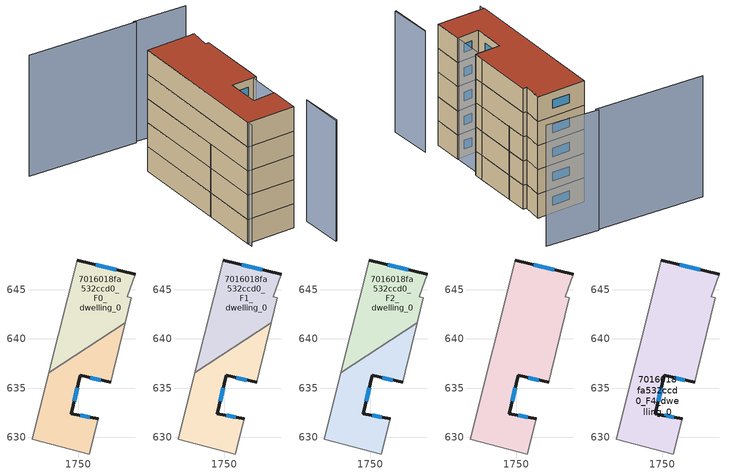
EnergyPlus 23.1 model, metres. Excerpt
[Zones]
7016018fa532ccd0_F0_dwelling_0
 floor ground (EU_floor_Construction): 1755.78,646.57 1754.98,644.27 1755.38,644.17 1754.77,641.64 1747.03,636.55 1749.88,648 z0
 wall outside (EU_wall_Construction): 1755.78,646.57 1749.88,648 z0:3
 wall adiabatic (EU_wall_Construction): 1754.77,641.64 1755.38,644.17 1754.98,644.27 1755.78,646.57 / 1749.88,648 1747.03,636.55 z0:3
 wall to 7016018fa532ccd0_F0_dwelling_1 (EU_wall_Construction): 1747.02,636.55 1754.77,641.64 z0:3
 window (EU_Window_Construction): 1753.87,647.04 1751.79,647.54 z0.97:2.03
7016018fa532ccd0_F0_dwelling_1
 floor ground (EU_floor_Construction): 1754.77,641.64 1753.55,636.64 1753.31,635.57 1750.21,636.28 1749.31,632.39 1752.03,631.89 1751.13,628.3 1745.34,629.81 1747.03,636.55 z0
 wall outside (EU_wall_Construction): 1752.03,631.89 1749.31,632.39 1750.21,636.28 1753.31,635.57 z0:3
 wall adiabatic (EU_wall_Construction): 1747.03,636.55 1745.34,629.81 1751.13,628.3 1752.03,631.89 / 1753.31,635.57 1753.55,636.64 1754.77,641.64 z0:3
 window (EU_Window_Construction): 1749.6,633.65 1749.92,635.02 / 1751.15,632.05 1750.19,632.23 / 1751.21,636.05 1752.3,635.8 z0.97:2.03
7016018fa532ccd0_F1_dwelling_0
 floor to 7016018fa532ccd0_F0_dwelling_0 (EU_floor_Construction): 1755.78,646.57 1754.98,644.27 1755.38,644.17 1754.77,641.64 1747.02,636.55 1749.88,648 z3
 wall outside (EU_wall_Construction): 1755.78,646.57 1749.88,648 z3:6
 wall adiabatic (EU_wall_Construction): 1754.77,641.64 1755.38,644.17 1754.98,644.27 1755.78,646.57 / 1749.88,648 1747.03,636.55 z3:6
 wall to 7016018fa532ccd0_F1_dwelling_1 (EU_wall_Construction): 1747.02,636.55 1754.77,641.64 z3:6
 window (EU_Window_Construction): 1753.87,647.04 1751.79,647.54 z3.97:5.03
7016018fa532ccd0_F1_dwelling_1
 floor to 7016018fa532ccd0_F0_dwelling_1 (EU_floor_Construction): 1754.77,641.64 1753.55,636.64 1753.31,635.57 1750.21,636.28 1749.31,632.39 1752.03,631.89 1751.13,628.3 1745.34,629.81 1747.02,636.55 z3
 wall outside (EU_wall_Construction): 1752.03,631.89 1749.31,632.39 1750.21,636.28 1753.31,635.57 z3:6
 wall adiabatic (EU_wall_Construction): 1747.03,636.55 1745.34,629.81 1751.13,628.3 1752.03,631.89 / 1753.31,635.57 1753.55,636.64 1754.77,641.64 z3:6
 window (EU_Window_Construction): 1749.6,633.65 1749.92,635.02 / 1751.15,632.05 1750.19,632.23 / 1751.21,636.05 1752.3,635.8 z3.97:5.03
7016018fa532ccd0_F2_dwelling_0
 floor to 7016018fa532ccd0_F1_dwelling_0 (EU_floor_Construction): 1755.78,646.57 1754.98,644.27 1755.38,644.17 1754.77,641.64 1747.02,636.55 1749.88,648 z6
 wall outside (EU_wall_Construction): 1755.78,646.57 1749.88,648 z6:9
 wall adiabatic (EU_wall_Construction): 1754.77,641.64 1755.38,644.17 1754.98,644.27 1755.78,646.57 / 1749.88,648 1747.03,636.55 z6:9
 wall to 7016018fa532ccd0_F2_dwelling_1 (EU_wall_Construction): 1747.02,636.55 1754.77,641.64 z6:9
 window (EU_Window_Construction): 1753.87,647.04 1751.79,647.54 z6.97:8.03
7016018fa532ccd0_F2_dwelling_1
 floor to 7016018fa532ccd0_F1_dwelling_1 (EU_floor_Construction): 1754.77,641.64 1753.55,636.64 1753.31,635.57 1750.21,636.28 1749.31,632.39 1752.03,631.89 1751.13,628.3 1745.34,629.81 1747.02,636.55 z6
 wall outside (EU_wall_Construction): 1752.03,631.89 1749.31,632.39 1750.21,636.28 1753.31,635.57 z6:9
 wall adiabatic (EU_wall_Construction): 1747.03,636.55 1745.34,629.81 1751.13,628.3 1752.03,631.89 / 1753.31,635.57 1753.55,636.64 1754.77,641.64 z6:9
 window (EU_Window_Construction): 1749.6,633.65 1749.92,635.02 / 1751.15,632.05 1750.19,632.23 / 1751.21,636.05 1752.3,635.8 z6.97:8.03
7016018fa532ccd0_F3_dwelling_0
 floor to 7016018fa532ccd0_F2_dwelling_0 (EU_floor_Construction): 1755.78,646.57 1754.98,644.27 1755.38,644.17 1754.77,641.64 1747.03,636.55 1749.88,648 z9
 floor to 7016018fa532ccd0_F2_dwelling_1 (EU_floor_Construction): 1754.77,641.64 1753.55,636.64 1753.31,635.57 1750.21,636.28 1749.31,632.39 1752.03,631.89 1751.13,628.3 1745.34,629.81 1747.03,636.55 z9
 wall outside (EU_wall_Construction): 1752.03,631.89 1749.31,632.39 1750.21,636.28 1753.31,635.57 / 1755.78,646.57 1749.88,648 z9:12
 wall adiabatic (EU_wall_Construction): 1753.31,635.57 1753.55,636.64 1755.38,644.17 1754.98,644.27 1755.78,646.57 / 1749.88,648 1745.34,629.81 1751.13,628.3 1752.03,631.89 z9:12
 window (EU_Window_Construction): 1751.21,636.05 1752.3,635.8 / 1749.6,633.65 1749.92,635.02 / 1751.15,632.05 1750.19,632.23 / 1753.87,647.04 1751.79,647.54 z9.97:11.03
7016018fa532ccd0_F4_dwelling_0
 floor to 7016018fa532ccd0_F3_dwelling_0 (EU_floor_Construction): 1755.78,646.57 1754.98,644.27 1755.38,644.17 1753.55,636.64 1753.31,635.57 1750.21,636.28 1749.31,632.39 1752.03,631.89 1751.13,628.3 1745.34,629.81 1749.88,648 z12
 wall outside (EU_wall_Construction): 1752.03,631.89 1749.31,632.39 1750.21,636.28 1753.31,635.57 / 1755.78,646.57 1749.88,648 z12:15
 wall adiabatic (EU_wall_Construction): 1753.31,635.57 1753.55,636.64 1755.38,644.17 1754.98,644.27 1755.78,646.57 / 1749.88,648 1745.34,629.81 1751.13,628.3 1752.03,631.89 z12:15
 window (EU_Window_Construction): 1751.21,636.05 1752.3,635.8 / 1749.6,633.65 1749.92,635.02 / 1751.15,632.05 1750.19,632.23 / 1753.87,647.04 1751.79,647.54 z12.97:14.03
 roof outside (EU_roof_Construction): 1751.13,628.3 1752.03,631.89 1749.31,632.39 1750.21,636.28 1753.31,635.57 1753.55,636.64 1755.38,644.17 1754.98,644.27 1755.78,646.57 1749.88,648 1745.34,629.81 z15
shading: 1753.19,628.25 1752.16,623.07 / 1749.88,648 1745.28,629.16 / 1751.92,623.04 1753.09,628.21 / 1751.11,628.31 1755.56,646.63 / 1759.6,651.1 1753.4,653.18 / 1753.55,652.88 1740.71,656.85 z0:15
[Building]
EU S2 Campaign: North Axis=0; Terrain=City; Solar Distribution=FullExterior
[Site:Location]
Bologna: Latitude=44.5; Longitude=11.25; Time Zone=1; Elevation=37
[SizingPeriod:WeatherFileDays]
AnnualSizingPeriod: Begin Month=1; Begin Day of Month=1; End Month=12; End Day of Month=31; Day of Week for Start Day=Monday; Use Weather File Daylight Saving Period=No; Use Weather File Rain and Snow Indicators=No
[MATERIAL]
EU_InternalMass_Material: Roughness=MediumRough; Thickness=0.1; Conductivity=1; Density=1800; Specific Heat=900; Thermal Absorptance=0.9; Solar Absorptance=0.7; Visible Absorptance=0.7
[MATERIAL:NOMASS] Roughness=MediumRough; Thermal Absorptance=0.9; Solar Absorptance=0.7; Visible Absorptance=0.7
Name | Thermal Resistance
EU_wall_NoMass | 0.779417
EU_roof_NoMass | 0.435466
EU_floor_NoMass | 0.588222
[WINDOWMATERIAL:SIMPLEGLAZINGSYSTEM]
EU_Window_SimpleGlazing: UFactor=5.16242; Solar Heat Gain Coefficient=0.85; Visible Transmittance=0.85
[CONSTRUCTION]
EU_wall_Construction: EU_wall_NoMass
EU_roof_Construction: EU_roof_NoMass
EU_floor_Construction: EU_floor_NoMass
EU_Window_Construction: EU_Window_SimpleGlazing
EU_InternalMass_Construction: EU_InternalMass_Material
[ZONE] Type=1; Multiplier=1; Ceiling Height=autocalculate; Floor Area=autocalculate; Part of Total Floor Area=Yes
Name | Volume
7016018fa532ccd0_F0_dwelling_0 | 156.272
7016018fa532ccd0_F1_dwelling_0; 7016018fa532ccd0_F2_dwelling_0 | 156.271
7016018fa532ccd0_F3_dwelling_0 | 312.537
7016018fa532ccd0_F4_dwelling_0 | 312.538
7016018fa532ccd0_F0_dwelling_1; 7016018fa532ccd0_F1_dwelling_1; 7016018fa532ccd0_F2_dwelling_1 | 156.274
[INTERNALMASS] Construction=EU_InternalMass_Construction
Name | Zone or ZoneList | Surface Area
7016018fa532ccd0_F0_dwelling_0_EU_InternalMass | 7016018fa532ccd0_F0_dwelling_0 | 52.0905
7016018fa532ccd0_F0_dwelling_1_EU_InternalMass | 7016018fa532ccd0_F0_dwelling_1 | 52.0918
7016018fa532ccd0_F1_dwelling_0_EU_InternalMass | 7016018fa532ccd0_F1_dwelling_0 | 52.0905
7016018fa532ccd0_F1_dwelling_1_EU_InternalMass | 7016018fa532ccd0_F1_dwelling_1 | 52.0918
7016018fa532ccd0_F2_dwelling_0_EU_InternalMass | 7016018fa532ccd0_F2_dwelling_0 | 52.0905
7016018fa532ccd0_F2_dwelling_1_EU_InternalMass | 7016018fa532ccd0_F2_dwelling_1 | 52.0918
7016018fa532ccd0_F3_dwelling_0_EU_InternalMass | 7016018fa532ccd0_F3_dwelling_0 | 104.18
7016018fa532ccd0_F4_dwelling_0_EU_InternalMass | 7016018fa532ccd0_F4_dwelling_0 | 104.18
[OTHEREQUIPMENT] Fuel Type=Electricity; Design Level Calculation Method=Watts/Area; Power per Zone Floor Area=1; Fraction Latent=0; Fraction Radiant=0; Fraction Lost=0; Carbon Dioxide Generation Rate=0; EndUse Subcategory=EU_Step8_InternalGains
Name | Zone or ZoneList or Space or SpaceList | Schedule
EU_Step8_InternalGain_7016018fa532ccd0_F0_dwelling_0_f000 | 7016018fa532ccd0_F0_dwelling_0 | EU_Step8_GainSchedule_7016018fa532ccd0_F0_dwelling_0_f000
EU_Step8_InternalGain_7016018fa532ccd0_F0_dwelling_1_f000 | 7016018fa532ccd0_F0_dwelling_1 | EU_Step8_GainSchedule_7016018fa532ccd0_F0_dwelling_1_f000
EU_Step8_InternalGain_7016018fa532ccd0_F1_dwelling_0_f000 | 7016018fa532ccd0_F1_dwelling_0 | EU_Step8_GainSchedule_7016018fa532ccd0_F1_dwelling_0_f000
EU_Step8_InternalGain_7016018fa532ccd0_F1_dwelling_1_f000 | 7016018fa532ccd0_F1_dwelling_1 | EU_Step8_GainSchedule_7016018fa532ccd0_F1_dwelling_1_f000
EU_Step8_InternalGain_7016018fa532ccd0_F2_dwelling_0_f000 | 7016018fa532ccd0_F2_dwelling_0 | EU_Step8_GainSchedule_7016018fa532ccd0_F2_dwelling_0_f000
EU_Step8_InternalGain_7016018fa532ccd0_F2_dwelling_1_f000 | 7016018fa532ccd0_F2_dwelling_1 | EU_Step8_GainSchedule_7016018fa532ccd0_F2_dwelling_1_f000
EU_Step8_InternalGain_7016018fa532ccd0_F3_dwelling_0_f000 | 7016018fa532ccd0_F3_dwelling_0 | EU_Step8_GainSchedule_7016018fa532ccd0_F3_dwelling_0_f000
EU_Step8_InternalGain_7016018fa532ccd0_F4_dwelling_0_f000 | 7016018fa532ccd0_F4_dwelling_0 | EU_Step8_GainSchedule_7016018fa532ccd0_F4_dwelling_0_f000
[ZONEVENTILATION:DESIGNFLOWRATE] Schedule=EU_AlwaysOn; Design Flow Rate Calculation Method=AirChanges/Hour; Air Changes per Hour=0.712058; Ventilation Type=Natural; Fan Pressure Rise=0; Fan Total Efficiency=1; Constant Term Coefficient=1; Temperature Term Coefficient=0; Velocity Term Coefficient=0; Velocity Squared Term Coefficient=0; Minimum Indoor Temperature=-100; Maximum Indoor Temperature=100; Delta Temperature=-100; Minimum Outdoor Temperature=-100; Maximum Outdoor Temperature=100; Maximum Wind Speed=40
Name | Zone or ZoneList or Space or SpaceList
EU_ConstantAir_7016018fa532ccd0_F0_dwelling_0 | 7016018fa532ccd0_F0_dwelling_0
EU_ConstantAir_7016018fa532ccd0_F0_dwelling_1 | 7016018fa532ccd0_F0_dwelling_1
EU_ConstantAir_7016018fa532ccd0_F1_dwelling_0 | 7016018fa532ccd0_F1_dwelling_0
EU_ConstantAir_7016018fa532ccd0_F1_dwelling_1 | 7016018fa532ccd0_F1_dwelling_1
EU_ConstantAir_7016018fa532ccd0_F2_dwelling_0 | 7016018fa532ccd0_F2_dwelling_0
EU_ConstantAir_7016018fa532ccd0_F2_dwelling_1 | 7016018fa532ccd0_F2_dwelling_1
EU_ConstantAir_7016018fa532ccd0_F3_dwelling_0 | 7016018fa532ccd0_F3_dwelling_0
EU_ConstantAir_7016018fa532ccd0_F4_dwelling_0 | 7016018fa532ccd0_F4_dwelling_0
[HVACTEMPLATE:THERMOSTAT] Constant Heating Setpoint=20; Constant Cooling Setpoint=50
EU_HeatOnly_7016018fa532ccd0_F0_dwelling_0; EU_HeatOnly_7016018fa532ccd0_F0_dwelling_1; EU_HeatOnly_7016018fa532ccd0_F1_dwelling_0; EU_HeatOnly_7016018fa532ccd0_F1_dwelling_1; EU_HeatOnly_7016018fa532ccd0_F2_dwelling_0; EU_HeatOnly_7016018fa532ccd0_F2_dwelling_1; EU_HeatOnly_7016018fa532ccd0_F3_dwelling_0; EU_HeatOnly_7016018fa532ccd0_F4_dwelling_0
[HVACTEMPLATE:ZONE:IDEALLOADSAIRSYSTEM] System Availability Schedule=EU_AlwaysOn; Maximum Heating Supply Air Temperature=50; Minimum Cooling Supply Air Temperature=13; Maximum Heating Supply Air Humidity Ratio=0.0156; Minimum Cooling Supply Air Humidity Ratio=0.0077; Heating Limit=NoLimit; Cooling Limit=NoLimit; Heating Availability Schedule=EU_AlwaysOn; Cooling Availability Schedule=EU_CoolingOff; Dehumidification Control Type=ConstantSensibleHeatRatio; Cooling Sensible Heat Ratio=0.7; Dehumidification Setpoint=60; Humidification Control Type=None; Humidification Setpoint=30; Outdoor Air Method=None; Outdoor Air Flow Rate per Person=0.00944; Outdoor Air Flow Rate per Zone Floor Area=0; Outdoor Air Flow Rate per Zone=0; Demand Controlled Ventilation Type=None; Outdoor Air Economizer Type=NoEconomizer; Heat Recovery Type=None; Sensible Heat Recovery Effectiveness=0.7; Latent Heat Recovery Effectiveness=0.65
Name | Template Thermostat
7016018fa532ccd0_F0_dwelling_0 | EU_HeatOnly_7016018fa532ccd0_F0_dwelling_0
7016018fa532ccd0_F0_dwelling_1 | EU_HeatOnly_7016018fa532ccd0_F0_dwelling_1
7016018fa532ccd0_F1_dwelling_0 | EU_HeatOnly_7016018fa532ccd0_F1_dwelling_0
7016018fa532ccd0_F1_dwelling_1 | EU_HeatOnly_7016018fa532ccd0_F1_dwelling_1
7016018fa532ccd0_F2_dwelling_0 | EU_HeatOnly_7016018fa532ccd0_F2_dwelling_0
7016018fa532ccd0_F2_dwelling_1 | EU_HeatOnly_7016018fa532ccd0_F2_dwelling_1
7016018fa532ccd0_F3_dwelling_0 | EU_HeatOnly_7016018fa532ccd0_F3_dwelling_0
7016018fa532ccd0_F4_dwelling_0 | EU_HeatOnly_7016018fa532ccd0_F4_dwelling_0
[SIZING:ZONE] Zone Cooling Design Supply Air Temperature Input Method=SupplyAirTemperature; Zone Cooling Design Supply Air Temperature=13; Zone Heating Design Supply Air Temperature Input Method=SupplyAirTemperature; Zone Heating Design Supply Air Temperature=50; Zone Cooling Design Supply Air Humidity Ratio=0.008; Zone Heating Design Supply Air Humidity Ratio=0.008; Cooling Design Air Flow Method=DesignDay; Cooling Design Air Flow Rate=0; Cooling Minimum Air Flow per Zone Floor Area=0.000762; Cooling Minimum Air Flow=0; Cooling Minimum Air Flow Fraction=0.2; Heating Design Air Flow Method=DesignDay; Heating Design Air Flow Rate=0; Heating Maximum Air Flow per Zone Floor Area=0.002032; Heating Maximum Air Flow=0.141576; Heating Maximum Air Flow Fraction=0.3; Account for Dedicated Outdoor Air System=No; Dedicated Outdoor Air System Control Strategy=NeutralSupplyAir; Dedicated Outdoor Air Low Setpoint Temperature for Design=autosize; Dedicated Outdoor Air High Setpoint Temperature for Design=autosize; Zone Load Sizing Method=Sensible Load Only No Latent Load; Zone Latent Cooling Design Supply Air Humidity Ratio Input Method=HumidityRatioDifference; Zone Cooling Design Supply Air Humidity Ratio Difference=0.005; Zone Latent Heating Design Supply Air Humidity Ratio Input Method=HumidityRatioDifference; Zone Humidification Design Supply Air Humidity Ratio Difference=0.005
7016018fa532ccd0_F0_dwelling_0; 7016018fa532ccd0_F0_dwelling_1; 7016018fa532ccd0_F1_dwelling_0; 7016018fa532ccd0_F1_dwelling_1; 7016018fa532ccd0_F2_dwelling_0; 7016018fa532ccd0_F2_dwelling_1; 7016018fa532ccd0_F3_dwelling_0; 7016018fa532ccd0_F4_dwelling_0
[SCHEDULE:CONSTANT]
Name | Hourly Value
EU_AlwaysOn | 1
EU_CoolingOff | 0
[SCHEDULE:FILE] Column Number=1; Rows to Skip at Top=0; Number of Hours of Data=8760; Column Separator=Comma; Interpolate to Timestep=No; Minutes per Item=60; Adjust Schedule for Daylight Savings=Yes
Name | File
EU_Step8_GainSchedule_7016018fa532ccd0_F0_dwelling_0_f000 | ../../schedules/7016018fa532ccd0/7016018fa532ccd0_F0_dwelling_0_f000_gain.csv
EU_Step8_GainSchedule_7016018fa532ccd0_F0_dwelling_1_f000 | ../../schedules/7016018fa532ccd0/7016018fa532ccd0_F0_dwelling_1_f000_gain.csv
EU_Step8_GainSchedule_7016018fa532ccd0_F1_dwelling_0_f000 | ../../schedules/7016018fa532ccd0/7016018fa532ccd0_F1_dwelling_0_f000_gain.csv
EU_Step8_GainSchedule_7016018fa532ccd0_F1_dwelling_1_f000 | ../../schedules/7016018fa532ccd0/7016018fa532ccd0_F1_dwelling_1_f000_gain.csv
EU_Step8_GainSchedule_7016018fa532ccd0_F2_dwelling_0_f000 | ../../schedules/7016018fa532ccd0/7016018fa532ccd0_F2_dwelling_0_f000_gain.csv
EU_Step8_GainSchedule_7016018fa532ccd0_F2_dwelling_1_f000 | ../../schedules/7016018fa532ccd0/7016018fa532ccd0_F2_dwelling_1_f000_gain.csv
EU_Step8_GainSchedule_7016018fa532ccd0_F3_dwelling_0_f000 | ../../schedules/7016018fa532ccd0/7016018fa532ccd0_F3_dwelling_0_f000_gain.csv
EU_Step8_GainSchedule_7016018fa532ccd0_F4_dwelling_0_f000 | ../../schedules/7016018fa532ccd0/7016018fa532ccd0_F4_dwelling_0_f000_gain.csv
